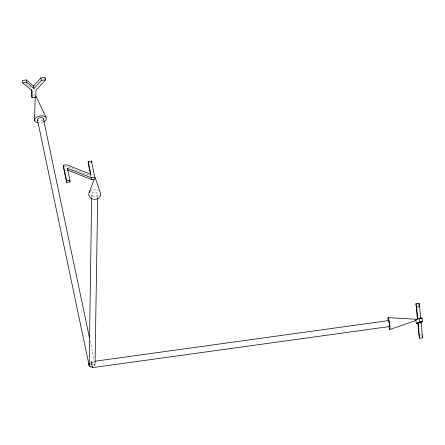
<?xml version="1.0" encoding="UTF-8"?>
<svg xmlns="http://www.w3.org/2000/svg" width="445" height="445" viewBox="0 0 445 445"><rect width="100%" height="100%" fill="white"/><g stroke="black" fill="none" stroke-linecap="round" stroke-linejoin="round"><path stroke-width="0.33" stroke-dasharray="2.23 1.67" d="M90.93 175.018L90.913 176.153L66.756 166.502L63.357 166.97M91.659 197.257L91.703 194.482M97.666 197.725L97.722 194.248M43.699 78.86L45.079 77.347M32.785 95.202L35.288 94.857M89.523 163.031L90.858 162.842M91.653 361.69L93.717 361.407M90.407 364.878L94.991 364.244M420.058 334.74L421.838 334.495M25.905 83.504L31.645 88.21M94.907 363.871L95.046 364.511A3.015 2.486 0.9 0 1 93.678 366.719M90.135 340.959L94.14 359.983M91.531 362.219L92.554 367.086M90.396 362.53A3.015 2.486 0.9 0 1 94.056 362.786M90.068 191.172A6.03 4.973 0.9 0 1 98.556 190.555M93.806 365.79A3.015 1.674 -11.9 0 0 94.98 364.505L94.996 364.06A3.015 1.674 -11.9 0 0 94.807 363.654M90.285 363.554A3.015 1.674 -11.9 0 1 93.901 363.081M42.764 120.111A3.015 1.674 -11.9 0 1 39.255 121.112M43.321 121.947A6.03 3.349 -11.9 0 1 39.31 122.881M91.943 366.007A3.015 0.312 82.1 0 1 91.531 362.441L91.537 362.002A3.015 0.312 82.1 0 1 91.943 362.414A3.015 0.312 82.1 0 1 92.471 365.612M388.274 322.981A6.03 0.629 82.1 0 1 388.101 321.462M92.699 196.206A3.015 2.486 0.9 0 0 97.661 194.899A3.015 2.486 0.9 0 0 93.784 191.995A3.015 2.486 0.9 0 0 92.699 196.206"/><path stroke-width="0.67" d="M31.623 89.512L31.534 95.375L32.051 97.828L35.177 97.394M32.051 97.828L32.162 90.663L22.767 82.959L22.25 80.506L26.233 79.955L33.514 86.074L34.031 88.527L41.424 80.378L45.596 79.8L45.079 77.347L40.907 77.925L33.514 86.074M35.806 97.31L35.912 90.374L45.596 79.8M94.963 178.473L91.553 161.051L88.216 161.513L90.936 174.451L66.778 164.8L63.385 165.267L63.357 166.97L66.6 182.383L69.937 181.922L69.965 180.219L67.456 168.299L91.492 177.822L95.03 177.294L100.364 192.657A6.03 4.973 0.9 0 1 93.706 199.265A6.03 4.973 0.9 0 1 90.068 191.172M66.6 182.383L66.628 180.681L63.385 165.267M67.456 168.299L67.429 170.001L91.464 179.524L94.373 179.124M88.216 161.513L88.188 163.215L90.641 174.857M91.525 162.753L91.553 161.051M91.464 179.524L91.492 177.822M92.972 366.997A3.015 2.486 0.9 0 1 89.172 365.378L91.648 197.953M95.069 363.12L97.655 198.42M34.521 120.467L35.161 96.943M90.19 366.263A3.015 1.674 -11.9 0 1 89.095 365.284L89.106 364.839A3.015 1.674 -11.9 0 1 89.323 364.383M89.234 192.268L94.207 179.185M421.109 322.341L422.544 337.85L419.574 338.261L418.139 322.747L421.109 322.341L422.75 321.44L422.005 317.902L419.034 318.309L417.76 319.093L416.676 307.078L415.964 303.713L418.934 303.301L419.641 306.672L420.731 318.681M421.159 318.42L422.005 317.902M415.964 303.713L417.377 318.993L415.708 319.888L416.453 323.443L417.755 322.647L418.867 334.907L419.574 338.261M418.139 322.747L419.78 321.852L422.75 321.44M389.892 329.478L416.069 320.45M22.767 82.959L26.75 82.408L34.031 88.527M66.628 180.681L69.965 180.219M416.676 307.078L419.641 306.672M95.091 361.218L388.596 320.6M92.432 367.653L389.375 326.563M416.453 323.443L418.239 323.192M388.235 317.641L417.282 319.321M35.934 96.059L46.063 117.474M419.034 318.309L419.78 321.852M422.121 335.836L422.544 337.85M69.659 180.598L69.937 181.922M40.907 77.925L41.424 80.378M43.399 118.776L89.423 337.56M37.497 119.994L89.095 365.284M26.233 79.955L26.75 82.408M418.934 303.301L419.179 305.96M420.725 322.236L420.848 323.598M89.028 364.739A3.015 2.486 0.9 0 1 89.356 363.482M38.053 120.734A3.015 1.674 -11.9 0 1 39.739 117.836A3.015 1.674 -11.9 0 1 43.382 119.221M37.836 122.814A6.03 3.349 -11.9 0 1 35.645 118.075A6.03 3.349 -11.9 0 1 44.723 116.412A6.03 3.349 -11.9 0 1 43.766 121.73M92.082 366.652A3.015 0.312 82.1 0 0 92.549 367.342L92.56 366.903A3.015 0.312 82.1 0 0 92.532 366.313M388.474 320.912A3.015 0.312 82.1 0 1 389.325 323.76A3.015 0.312 82.1 0 1 389.153 326.079M387.99 320.094A6.03 0.629 82.1 0 1 388.78 319.059A6.03 0.629 82.1 0 1 390.009 327.865A6.03 0.629 82.1 0 1 389.008 327.359"/></g></svg>
